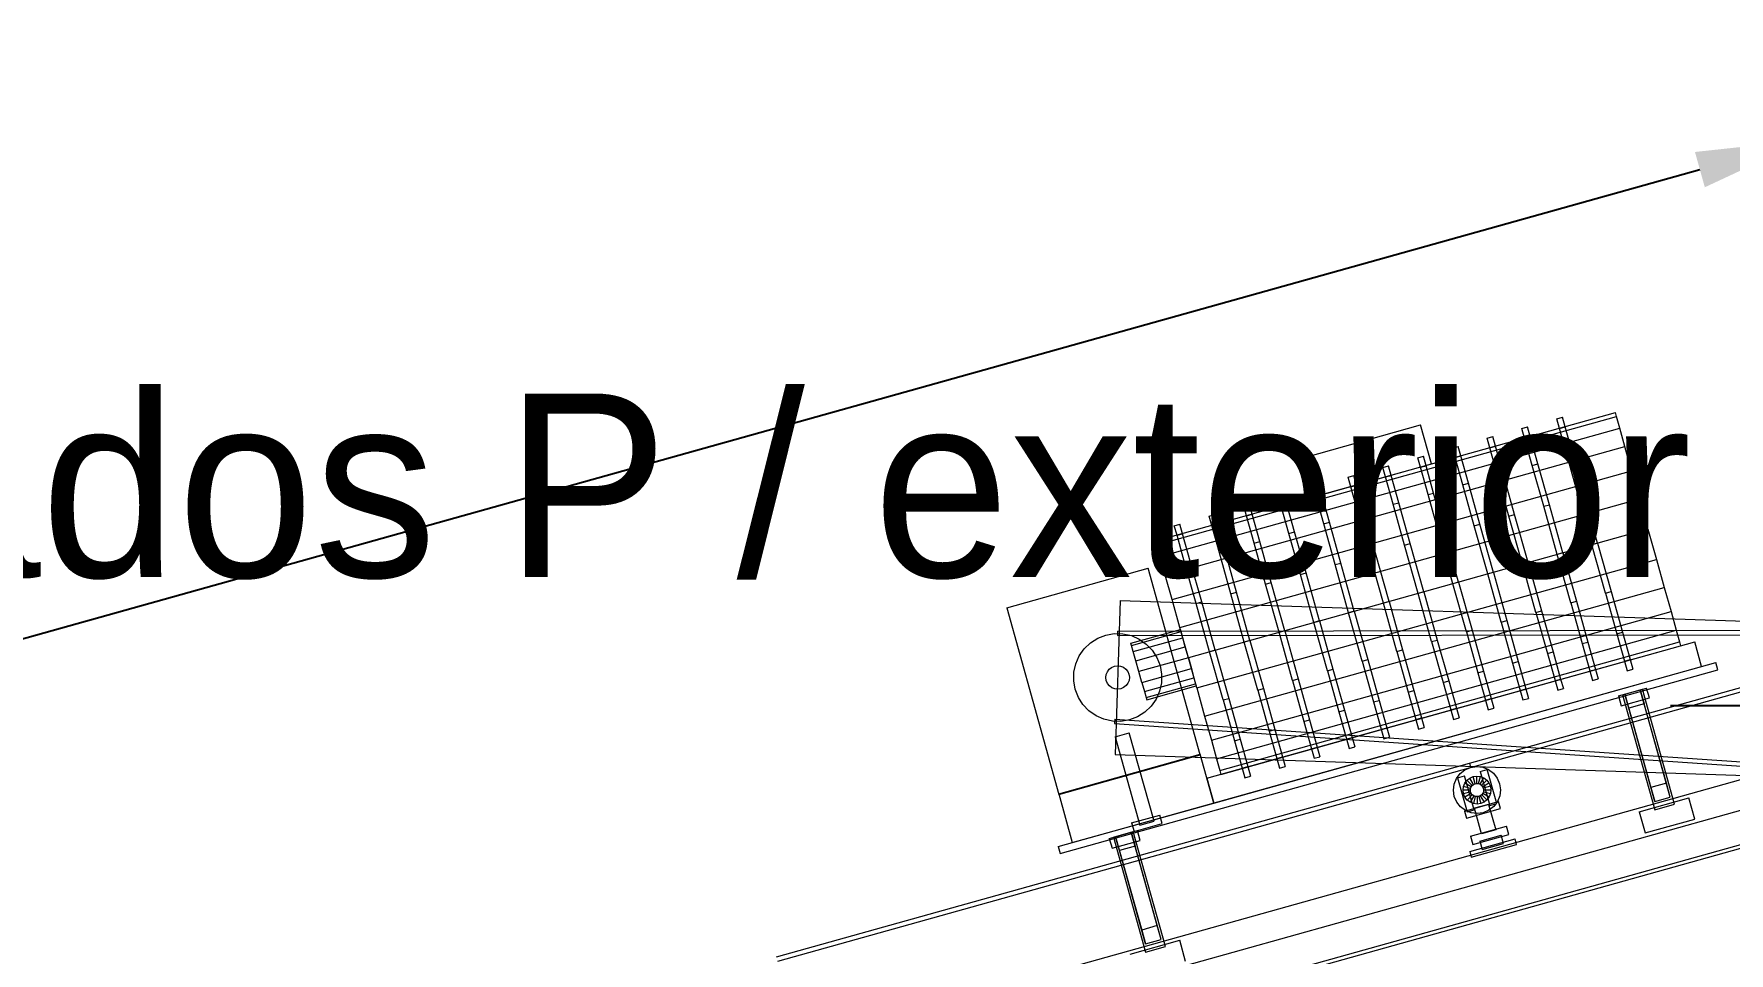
# Model space of a CAD drawing. Header units: millimetres. Extents: x -191664 to 191490, y -197311 to 10263.
# Drawn here: x 34288 to 36597, y 3163 to 4415 of the extents above; entities that cross this region are included whole.
import ezdxf

# ---------------------------------------------------------------- set-up
doc = ezdxf.new("R2010")
doc.units = ezdxf.units.MM
for name, color, linetype, lineweight in [('COTAS_P', 1, 'Continuous', 0), ('COTAS_R', 1, 'Continuous', 0), ('lateral_C03', 7, 'Continuous', 0), ('TEXTOS', 4, 'Continuous', 0)]:
    doc.layers.add(name, color=color, linetype=linetype, lineweight=lineweight)
doc.dimstyles.new('PLANTA_100', dxfattribs={"dimtxt": 250, "dimasz": 150, "dimexe": 150, "dimexo": 80, "dimgap": 100, "dimtad": 1, "dimtih": 1, "dimtoh": 1, "dimdec": 1, "dimdsep": 46, "dimcen": 0.09, "dimclrd": 1, "dimclre": 1, "dimclrt": 1, "dimadec": 0, "dimazin": 0, "dimtfac": 1, "dimtdec": 4, "dimtofl": 0, "dimtmove": 0, "dimatfit": 3, "dimfxl": 1, "dimtolj": 1, "dimtzin": 0, "dimarcsym": 0})

# ---------------------------------------------------------------- blocks, each defined once
blk = doc.blocks.new('*D9')
at = {"layer": 'COTAS_P', "color": 1, "lineweight": -2, "transparency": 16777216}
for p, q in [((36895.6, 3577), (36661.3, 4414.9)), ((27369.7, 1660.8), (36557.2, 4230)), ((27419.1, 927), (27184.8, 1764.9))]:
    blk.add_line(p, q, dxfattribs=at)
at = {"layer": 'COTAS_P', "color": 1, "transparency": 16777216}
for points in [[(36550.5, 4254.1), (36563.9, 4206), (36701.7, 4270.4)], [(27362.9, 1684.9), (27376.4, 1636.8), (27225.2, 1620.4)]]:
    blk.add_solid(points, dxfattribs=at)
at = {"layer": 'Defpoints', "color": 0, "transparency": 16777216}
for p in [(36701.7, 4270.4), (36917.1, 3500), (27440.7, 850)]:
    blk.add_point(p, dxfattribs=at)
blk = doc.blocks.new('*D29')
at = {"layer": 'COTAS_R', "color": 1, "lineweight": -2, "transparency": 16777216}
for p, q in [((36517.1, 3500), (36667.1, 3500)), ((36917, 3500), (36917.2, 3500)), ((36917.1, 3499.9), (36917.1, 3500.1))]:
    blk.add_line(p, q, dxfattribs=at)
at = {"layer": 'COTAS_R', "color": 1, "transparency": 16777216}
blk.add_solid([(36667.1, 3525), (36667.1, 3475), (36817.1, 3500)], dxfattribs=at)
at = {"layer": 'Defpoints', "color": 0, "transparency": 16777216}
for p in [(36817.1, 3500), (37017.1, 3500)]:
    blk.add_point(p, dxfattribs=at)

msp = doc.modelspace()

# ---------------------------------------------------------------- linework, layer by layer
at = {"layer": 'lateral_C03', "color": 147, "true_color": 0x1f7180}
for p, q in [((35816.04, 3724.26), (36442.03, 3899.31)), ((35817.56, 3718.84), (36443.54, 3893.89)), ((36020.32, 3838.49), (36176.82, 3882.25)), ((36191.63, 3829.29), (36176.82, 3882.25)), ((36314.88, 3877.46), (36322.58, 3879.61)), ((36326.24, 3866.55), (36322.58, 3879.61)), ((36362.23, 3890.7), (36369.93, 3892.85)), ((36365.88, 3877.64), (36362.23, 3890.7)), ((36365.88, 3877.64), (36373.59, 3879.79)), ((36373.59, 3879.79), (36369.93, 3892.85)), ((36383.99, 3842.59), (36373.59, 3879.79)), ((36443.54, 3893.89), (36442.03, 3899.31)), ((36447.98, 3878.02), (36443.54, 3893.89)), ((35821.99, 3702.97), (36447.98, 3878.02)), ((36267.53, 3864.22), (36275.23, 3866.37)), ((36271.18, 3851.15), (36267.53, 3864.22)), ((36278.89, 3853.31), (36275.23, 3866.37)), ((36318.53, 3864.39), (36314.88, 3877.46)), ((36318.53, 3864.39), (36326.24, 3866.55)), ((36328.94, 3827.19), (36318.53, 3864.39)), ((36336.64, 3829.35), (36326.24, 3866.55)), ((36376.29, 3840.43), (36365.88, 3877.64)), ((36455.04, 3852.77), (36447.98, 3878.02)), ((35829.06, 3677.71), (36455.04, 3852.77)), ((36020.32, 3838.49), (36035.14, 3785.52)), ((36172.83, 3837.73), (36180.53, 3839.89)), ((36176.48, 3824.67), (36172.83, 3837.73)), ((36184.19, 3826.83), (36180.53, 3839.89)), ((36220.18, 3850.98), (36227.88, 3853.13)), ((36223.83, 3837.91), (36220.18, 3850.98)), ((36223.83, 3837.91), (36231.54, 3840.07)), ((36234.24, 3800.71), (36223.83, 3837.91)), ((36231.54, 3840.07), (36227.88, 3853.13)), ((36241.94, 3802.87), (36231.54, 3840.07)), ((36271.18, 3851.15), (36278.89, 3853.31)), ((36281.59, 3813.95), (36271.18, 3851.15)), ((36289.29, 3816.11), (36278.89, 3853.31)), ((36376.29, 3840.43), (36383.99, 3842.59)), ((36391.86, 3784.76), (36376.29, 3840.43)), ((36399.56, 3786.91), (36383.99, 3842.59)), ((36464.24, 3819.86), (36455.04, 3852.77)), ((35838.26, 3644.8), (36464.24, 3819.86)), ((36035.14, 3785.52), (36191.63, 3829.29)), ((36078.13, 3811.25), (36085.83, 3813.41)), ((36081.78, 3798.19), (36078.13, 3811.25)), ((36089.49, 3800.34), (36085.83, 3813.41)), ((36125.48, 3824.49), (36133.18, 3826.65)), ((36129.13, 3811.43), (36125.48, 3824.49)), ((36129.13, 3811.43), (36136.84, 3813.58)), ((36139.53, 3774.23), (36129.13, 3811.43)), ((36136.84, 3813.58), (36133.18, 3826.65)), ((36147.24, 3776.38), (36136.84, 3813.58)), ((36176.48, 3824.67), (36184.19, 3826.83)), ((36186.89, 3787.47), (36176.48, 3824.67)), ((36194.59, 3789.62), (36184.19, 3826.83)), ((36281.59, 3813.95), (36289.29, 3816.11)), ((36297.15, 3758.28), (36281.59, 3813.95)), ((36304.86, 3760.43), (36289.29, 3816.11)), ((36328.94, 3827.19), (36336.64, 3829.35)), ((36344.5, 3771.52), (36328.94, 3827.19)), ((36352.21, 3773.67), (36336.64, 3829.35)), ((36474.96, 3781.53), (36464.24, 3819.86)), ((35983.43, 3784.77), (35991.13, 3786.93)), ((35994.79, 3773.86), (35991.13, 3786.93)), ((36030.78, 3798.01), (36038.48, 3800.17)), ((36034.43, 3784.95), (36030.78, 3798.01)), ((36034.43, 3784.95), (36042.14, 3787.1)), ((36042.14, 3787.1), (36038.48, 3800.17)), ((36052.54, 3749.9), (36042.14, 3787.1)), ((36081.78, 3798.19), (36089.49, 3800.34)), ((36092.18, 3760.99), (36081.78, 3798.19)), ((36099.89, 3763.14), (36089.49, 3800.34)), ((36186.89, 3787.47), (36194.59, 3789.62)), ((36202.45, 3731.79), (36186.89, 3787.47)), ((36210.16, 3733.95), (36194.59, 3789.62)), ((36234.24, 3800.71), (36241.94, 3802.87)), ((36249.8, 3745.03), (36234.24, 3800.71)), ((36257.51, 3747.19), (36241.94, 3802.87)), ((36391.86, 3784.76), (36399.56, 3786.91)), ((36417.92, 3721.24), (36399.56, 3786.91)), ((35848.98, 3606.48), (36474.96, 3781.53)), ((35936.08, 3771.53), (35943.78, 3773.68)), ((35939.73, 3758.47), (35936.08, 3771.53)), ((35947.44, 3760.62), (35943.78, 3773.68)), ((35987.08, 3771.71), (35983.43, 3784.77)), ((35987.08, 3771.71), (35994.79, 3773.86)), ((35997.48, 3734.51), (35987.08, 3771.71)), ((36005.19, 3736.66), (35994.79, 3773.86)), ((36044.83, 3747.75), (36034.43, 3784.95)), ((36139.53, 3774.23), (36147.24, 3776.38)), ((36155.1, 3718.55), (36139.53, 3774.23)), ((36162.81, 3720.71), (36147.24, 3776.38)), ((36344.5, 3771.52), (36352.21, 3773.67)), ((36362.87, 3705.84), (36344.5, 3771.52)), ((36370.57, 3708), (36352.21, 3773.67)), ((36410.22, 3719.08), (36391.86, 3784.76)), ((36486.46, 3740.4), (36474.96, 3781.53)), ((35841.38, 3745.05), (35849.08, 3747.2)), ((35845.03, 3731.98), (35841.38, 3745.05)), ((35852.74, 3734.14), (35849.08, 3747.2)), ((36486.46, 3740.4), (35860.48, 3565.35)), ((35888.73, 3758.29), (35896.43, 3760.44)), ((35892.38, 3745.23), (35888.73, 3758.29)), ((35892.38, 3745.23), (35900.09, 3747.38)), ((35902.78, 3708.02), (35892.38, 3745.23)), ((35900.09, 3747.38), (35896.43, 3760.44)), ((35910.49, 3710.18), (35900.09, 3747.38)), ((35939.73, 3758.47), (35947.44, 3760.62)), ((35950.13, 3721.26), (35939.73, 3758.47)), ((35957.84, 3723.42), (35947.44, 3760.62)), ((36044.83, 3747.75), (36052.54, 3749.9)), ((36060.4, 3692.07), (36044.83, 3747.75)), ((36068.11, 3694.22), (36052.54, 3749.9)), ((36092.18, 3760.99), (36099.89, 3763.14)), ((36107.75, 3705.31), (36092.18, 3760.99)), ((36115.46, 3707.47), (36099.89, 3763.14)), ((36249.8, 3745.03), (36257.51, 3747.19)), ((36268.17, 3679.36), (36249.8, 3745.03)), ((36275.87, 3681.51), (36257.51, 3747.19)), ((36297.15, 3758.28), (36304.86, 3760.43)), ((36315.52, 3692.6), (36297.15, 3758.28)), ((36323.22, 3694.76), (36304.86, 3760.43)), ((36486.46, 3740.4), (36497.96, 3699.28)), ((35817.56, 3718.84), (35816.04, 3724.26)), ((35821.99, 3702.97), (35817.56, 3718.84)), ((35845.03, 3731.98), (35852.74, 3734.14)), ((35855.43, 3694.78), (35845.03, 3731.98)), ((35863.14, 3696.94), (35852.74, 3734.14)), ((35950.13, 3721.26), (35957.84, 3723.42)), ((35965.7, 3665.59), (35950.13, 3721.26)), ((35973.41, 3667.74), (35957.84, 3723.42)), ((35997.48, 3734.51), (36005.19, 3736.66)), ((36013.05, 3678.83), (35997.48, 3734.51)), ((36020.76, 3680.98), (36005.19, 3736.66)), ((36155.1, 3718.55), (36162.81, 3720.71)), ((36173.47, 3652.88), (36155.1, 3718.55)), ((36181.17, 3655.03), (36162.81, 3720.71)), ((36202.45, 3731.79), (36210.16, 3733.95)), ((36220.82, 3666.12), (36202.45, 3731.79)), ((36228.52, 3668.27), (36210.16, 3733.95)), ((36417.92, 3721.24), (36410.22, 3719.08)), ((36428.59, 3653.41), (36410.22, 3719.08)), ((36417.92, 3721.24), (36436.29, 3655.56)), ((35829.06, 3677.71), (35821.99, 3702.97)), ((35855.43, 3694.78), (35863.14, 3696.94)), ((35871, 3639.11), (35855.43, 3694.78)), ((35878.71, 3641.26), (35863.14, 3696.94)), ((35871.98, 3524.22), (36497.96, 3699.28)), ((35902.78, 3708.02), (35910.49, 3710.18)), ((35918.35, 3652.35), (35902.78, 3708.02)), ((35926.06, 3654.5), (35910.49, 3710.18)), ((36060.4, 3692.07), (36068.11, 3694.22)), ((36086.47, 3628.55), (36068.11, 3694.22)), ((36107.75, 3705.31), (36115.46, 3707.47)), ((36126.12, 3639.64), (36107.75, 3705.31)), ((36133.82, 3641.79), (36115.46, 3707.47)), ((36323.22, 3694.76), (36315.52, 3692.6)), ((36323.22, 3694.76), (36341.59, 3629.08)), ((36370.57, 3708), (36362.87, 3705.84)), ((36381.24, 3640.17), (36362.87, 3705.84)), ((36370.57, 3708), (36388.94, 3642.32)), ((36497.96, 3699.28), (36508.68, 3660.95)), ((35613.06, 3633.23), (35805.67, 3687.09)), ((35876.76, 3432.84), (35805.67, 3687.09)), ((35838.26, 3644.8), (35829.06, 3677.71)), ((36013.05, 3678.83), (36020.76, 3680.98)), ((36031.42, 3613.15), (36013.05, 3678.83)), ((36039.12, 3615.31), (36020.76, 3680.98)), ((36078.77, 3626.4), (36060.4, 3692.07)), ((36275.87, 3681.51), (36268.17, 3679.36)), ((36286.54, 3613.69), (36268.17, 3679.36)), ((36275.87, 3681.51), (36294.24, 3615.84)), ((36333.89, 3626.93), (36315.52, 3692.6)), ((35882.7, 3485.9), (36508.68, 3660.95)), ((35918.35, 3652.35), (35926.06, 3654.5)), ((35936.72, 3586.67), (35918.35, 3652.35)), ((35944.42, 3588.83), (35926.06, 3654.5)), ((35965.7, 3665.59), (35973.41, 3667.74)), ((35984.07, 3599.91), (35965.7, 3665.59)), ((35991.77, 3602.07), (35973.41, 3667.74)), ((36181.17, 3655.03), (36173.47, 3652.88)), ((36191.83, 3587.2), (36173.47, 3652.88)), ((36181.17, 3655.03), (36199.54, 3589.36)), ((36228.52, 3668.27), (36220.82, 3666.12)), ((36239.19, 3600.44), (36220.82, 3666.12)), ((36228.52, 3668.27), (36246.89, 3602.6)), ((36428.59, 3653.41), (36436.29, 3655.56)), ((36428.59, 3653.41), (36444.16, 3597.73)), ((36436.29, 3655.56), (36451.86, 3599.89)), ((36508.68, 3660.95), (36517.88, 3628.04)), ((35613.06, 3633.23), (35684.15, 3378.98)), ((35848.98, 3606.48), (35838.26, 3644.8)), ((35871, 3639.11), (35878.71, 3641.26)), ((35889.37, 3573.43), (35871, 3639.11)), ((35897.07, 3575.59), (35878.71, 3641.26)), ((35891.9, 3452.99), (36517.88, 3628.04)), ((36086.47, 3628.55), (36078.77, 3626.4)), ((36097.13, 3560.72), (36078.77, 3626.4)), ((36086.47, 3628.55), (36104.84, 3562.88)), ((36133.82, 3641.79), (36126.12, 3639.64)), ((36144.48, 3573.96), (36126.12, 3639.64)), ((36133.82, 3641.79), (36152.19, 3576.12)), ((36333.89, 3626.93), (36341.59, 3629.08)), ((36333.89, 3626.93), (36349.45, 3571.25)), ((36341.59, 3629.08), (36357.16, 3573.4)), ((36381.24, 3640.17), (36388.94, 3642.32)), ((36381.24, 3640.17), (36396.8, 3584.49)), ((36388.94, 3642.32), (36404.51, 3586.65)), ((36517.88, 3628.04), (36524.94, 3602.79)), ((35860.48, 3565.35), (35848.98, 3606.48)), ((35898.96, 3427.74), (36524.94, 3602.79)), ((35991.77, 3602.07), (35984.07, 3599.91)), ((35991.77, 3602.07), (36010.14, 3536.39)), ((36039.12, 3615.31), (36031.42, 3613.15)), ((36049.78, 3547.48), (36031.42, 3613.15)), ((36039.12, 3615.31), (36057.49, 3549.63)), ((36239.19, 3600.44), (36246.89, 3602.6)), ((36246.89, 3602.6), (36262.46, 3546.92)), ((36286.54, 3613.69), (36294.24, 3615.84)), ((36286.54, 3613.69), (36302.1, 3558.01)), ((36294.24, 3615.84), (36309.81, 3560.16)), ((36524.94, 3602.79), (36529.38, 3586.91)), ((35903.4, 3411.86), (36529.38, 3586.91)), ((35904.91, 3406.45), (36530.9, 3581.5)), ((35944.42, 3588.83), (35936.72, 3586.67)), ((35955.08, 3521), (35936.72, 3586.67)), ((35944.42, 3588.83), (35962.79, 3523.15)), ((36002.43, 3534.24), (35984.07, 3599.91)), ((36191.83, 3587.2), (36199.54, 3589.36)), ((36191.83, 3587.2), (36207.4, 3531.53)), ((36199.54, 3589.36), (36215.11, 3533.68)), ((36239.19, 3600.44), (36254.75, 3544.77)), ((36396.8, 3584.49), (36404.51, 3586.65)), ((36396.8, 3584.49), (36407.21, 3547.29)), ((36404.51, 3586.65), (36414.91, 3549.44)), ((36444.16, 3597.73), (36451.86, 3599.89)), ((36444.16, 3597.73), (36454.56, 3560.53)), ((36451.86, 3599.89), (36462.26, 3562.68)), ((36529.38, 3586.91), (36530.9, 3581.5)), ((35871.98, 3524.22), (35860.48, 3565.35)), ((35897.07, 3575.59), (35889.37, 3573.43)), ((35907.73, 3507.76), (35889.37, 3573.43)), ((35897.07, 3575.59), (35915.44, 3509.91)), ((36097.13, 3560.72), (36104.84, 3562.88)), ((36097.13, 3560.72), (36112.7, 3505.04)), ((36104.84, 3562.88), (36120.41, 3507.2)), ((36144.48, 3573.96), (36152.19, 3576.12)), ((36144.48, 3573.96), (36160.05, 3518.29)), ((36152.19, 3576.12), (36167.76, 3520.44)), ((36302.1, 3558.01), (36309.81, 3560.16)), ((36302.1, 3558.01), (36312.51, 3520.81)), ((36309.81, 3560.16), (36320.21, 3522.96)), ((36349.45, 3571.25), (36357.16, 3573.4)), ((36349.45, 3571.25), (36359.86, 3534.05)), ((36357.16, 3573.4), (36367.56, 3536.2)), ((36454.56, 3560.53), (36462.26, 3562.68)), ((36454.56, 3560.53), (36458.21, 3547.47)), ((36462.26, 3562.68), (36465.92, 3549.62)), ((36002.43, 3534.24), (36010.14, 3536.39)), ((36002.43, 3534.24), (36018, 3478.56)), ((36010.14, 3536.39), (36025.71, 3480.72)), ((36049.78, 3547.48), (36057.49, 3549.63)), ((36049.78, 3547.48), (36065.35, 3491.8)), ((36057.49, 3549.63), (36073.06, 3493.96)), ((36207.4, 3531.53), (36215.11, 3533.68)), ((36215.11, 3533.68), (36225.51, 3496.48)), ((36254.75, 3544.77), (36262.46, 3546.92)), ((36254.75, 3544.77), (36265.16, 3507.57)), ((36262.46, 3546.92), (36272.86, 3509.72)), ((36359.86, 3534.05), (36367.56, 3536.2)), ((36359.86, 3534.05), (36363.51, 3520.98)), ((36367.56, 3536.2), (36371.22, 3523.14)), ((36407.21, 3547.29), (36414.91, 3549.44)), ((36407.21, 3547.29), (36410.86, 3534.23)), ((36410.86, 3534.23), (36418.57, 3536.38)), ((36414.91, 3549.44), (36418.57, 3536.38)), ((36458.21, 3547.47), (36465.92, 3549.62)), ((35871.98, 3524.22), (35882.7, 3485.9)), ((35907.73, 3507.76), (35915.44, 3509.91)), ((35915.44, 3509.91), (35931.01, 3454.24)), ((35955.08, 3521), (35962.79, 3523.15)), ((35955.08, 3521), (35970.65, 3465.32)), ((35962.79, 3523.15), (35978.36, 3467.48)), ((36160.05, 3518.29), (36167.76, 3520.44)), ((36160.05, 3518.29), (36170.46, 3481.08)), ((36167.76, 3520.44), (36178.16, 3483.24)), ((36207.4, 3531.53), (36217.81, 3494.32)), ((36265.16, 3507.57), (36272.86, 3509.72)), ((36272.86, 3509.72), (36276.52, 3496.66)), ((36312.51, 3520.81), (36320.21, 3522.96)), ((36312.51, 3520.81), (36316.16, 3507.74)), ((36316.16, 3507.74), (36323.87, 3509.9)), ((36320.21, 3522.96), (36323.87, 3509.9)), ((36363.51, 3520.98), (36371.22, 3523.14)), ((35907.73, 3507.76), (35923.3, 3452.08)), ((36065.35, 3491.8), (36073.06, 3493.96)), ((36065.35, 3491.8), (36075.76, 3454.6)), ((36073.06, 3493.96), (36083.46, 3456.76)), ((36112.7, 3505.04), (36120.41, 3507.2)), ((36112.7, 3505.04), (36123.11, 3467.84)), ((36120.41, 3507.2), (36130.81, 3470)), ((36217.81, 3494.32), (36225.51, 3496.48)), ((36217.81, 3494.32), (36221.46, 3481.26)), ((36225.51, 3496.48), (36229.16, 3483.42)), ((36265.16, 3507.57), (36268.81, 3494.5)), ((36268.81, 3494.5), (36276.52, 3496.66)), ((35882.7, 3485.9), (35891.9, 3452.99)), ((35970.65, 3465.32), (35978.36, 3467.48)), ((35970.65, 3465.32), (35981.06, 3428.12)), ((35978.36, 3467.48), (35988.76, 3430.27)), ((36018, 3478.56), (36025.71, 3480.72)), ((36018, 3478.56), (36028.41, 3441.36)), ((36025.71, 3480.72), (36036.11, 3443.52)), ((36123.11, 3467.84), (36130.81, 3470)), ((36123.11, 3467.84), (36126.76, 3454.78)), ((36130.81, 3470), (36134.46, 3456.93)), ((36170.46, 3481.08), (36178.16, 3483.24)), ((36170.46, 3481.08), (36174.11, 3468.02)), ((36174.11, 3468.02), (36181.81, 3470.17)), ((36178.16, 3483.24), (36181.81, 3470.17)), ((36221.46, 3481.26), (36229.16, 3483.42)), ((35891.9, 3452.99), (35898.96, 3427.74)), ((35923.3, 3452.08), (35931.01, 3454.24)), ((35923.3, 3452.08), (35933.71, 3414.88)), ((35931.01, 3454.24), (35941.41, 3417.03)), ((36028.41, 3441.36), (36036.11, 3443.52)), ((36028.41, 3441.36), (36032.06, 3428.3)), ((36036.11, 3443.52), (36039.76, 3430.45)), ((36075.76, 3454.6), (36083.46, 3456.76)), ((36075.76, 3454.6), (36079.41, 3441.54)), ((36079.41, 3441.54), (36087.11, 3443.69)), ((36083.46, 3456.76), (36087.11, 3443.69)), ((36126.76, 3454.78), (36134.46, 3456.93)), ((35684.15, 3378.98), (35876.76, 3432.84)), ((35898.96, 3427.74), (35903.4, 3411.86)), ((35981.06, 3428.12), (35988.76, 3430.27)), ((35981.06, 3428.12), (35984.71, 3415.06)), ((35984.71, 3415.06), (35992.41, 3417.21)), ((35988.76, 3430.27), (35992.41, 3417.21)), ((36032.06, 3428.3), (36039.76, 3430.45)), ((35903.4, 3411.86), (35904.91, 3406.45)), ((35933.71, 3414.88), (35941.41, 3417.03)), ((35933.71, 3414.88), (35937.36, 3401.82)), ((35937.36, 3401.82), (35945.06, 3403.97)), ((35941.41, 3417.03), (35945.06, 3403.97))]:
    msp.add_line(p, q, dxfattribs=at)
at = {"layer": 'lateral_C03', "color": 33, "true_color": 0xb6a256}
for p, q in [((35767.67, 3643.36), (35760.67, 3433.48)), ((35767.67, 3643.36), (36920.61, 3604.94)), ((35760.67, 3433.48), (36913.62, 3395.06))]:
    msp.add_line(p, q, dxfattribs=at)
at = {"layer": 'lateral_C03', "color": 9, "true_color": 0xbac6cb}
for p, q in [((35764.09, 3601.42), (36916.97, 3603)), ((35718.63, 3577.49), (35727.13, 3585.62)), ((35727.13, 3585.62), (35737.05, 3591.94)), ((35737.05, 3591.94), (35748.01, 3596.2)), ((35748.01, 3596.2), (35759.6, 3598.25)), ((35759.6, 3598.25), (35771.36, 3597.99)), ((35764.09, 3601.42), (35764.09, 3595.42)), ((35764.09, 3595.42), (36916.98, 3597)), ((35771.36, 3597.99), (35782.84, 3595.44)), ((35782.84, 3595.44), (35793.6, 3590.71)), ((35793.6, 3590.71), (35803.24, 3583.96)), ((35803.24, 3583.96), (35811.37, 3575.46)), ((35704.6, 3545.61), (35707.15, 3557.09)), ((35707.15, 3557.09), (35711.89, 3567.85)), ((35711.89, 3567.85), (35718.63, 3577.49)), ((35811.37, 3575.46), (35817.69, 3565.54)), ((35817.69, 3565.54), (35821.96, 3554.58)), ((35704.35, 3533.85), (35704.6, 3545.61)), ((35706.39, 3522.26), (35704.35, 3533.85)), ((35748.17, 3538.25), (35748.67, 3542.39)), ((35748.76, 3534.11), (35748.17, 3538.25)), ((35748.67, 3542.39), (35750.23, 3546.27)), ((35750.4, 3530.27), (35748.76, 3534.11)), ((35750.23, 3546.27), (35752.74, 3549.61)), ((35752.74, 3549.61), (35756.02, 3552.19)), ((35756.02, 3552.19), (35759.86, 3553.83)), ((35759.86, 3553.83), (35764, 3554.42)), ((35764, 3554.42), (35768.14, 3553.92)), ((35768.14, 3553.92), (35772.02, 3552.36)), ((35772.02, 3552.36), (35775.36, 3549.86)), ((35775.36, 3549.86), (35777.94, 3546.57)), ((35777.94, 3546.57), (35779.58, 3542.73)), ((35779.67, 3534.45), (35778.11, 3530.57)), ((35779.58, 3542.73), (35780.17, 3538.6)), ((35780.17, 3538.6), (35779.67, 3534.45)), ((35821.96, 3554.58), (35824, 3543)), ((35824, 3543), (35823.74, 3531.24)), ((35710.65, 3511.3), (35706.39, 3522.26)), ((35716.97, 3501.38), (35710.65, 3511.3)), ((35752.98, 3526.99), (35750.4, 3530.27)), ((35756.32, 3524.48), (35752.98, 3526.99)), ((35760.2, 3522.92), (35756.32, 3524.48)), ((35764.35, 3522.42), (35760.2, 3522.92)), ((35768.48, 3523.01), (35764.35, 3522.42)), ((35772.32, 3524.65), (35768.48, 3523.01)), ((35775.61, 3527.23), (35772.32, 3524.65)), ((35778.11, 3530.57), (35775.61, 3527.23)), ((35821.19, 3519.75), (35816.46, 3508.99)), ((35823.74, 3531.24), (35821.19, 3519.75)), ((35725.1, 3492.88), (35716.97, 3501.38)), ((35734.74, 3486.14), (35725.1, 3492.88)), ((35801.21, 3491.22), (35791.29, 3484.9)), ((35809.71, 3499.35), (35801.21, 3491.22)), ((35816.46, 3508.99), (35809.71, 3499.35)), ((35745.5, 3481.4), (35734.74, 3486.14)), ((35756.99, 3478.85), (35745.5, 3481.4)), ((35768.75, 3478.6), (35756.99, 3478.85)), ((35760.3, 3481.55), (35759.89, 3475.57)), ((35759.89, 3475.57), (36910.12, 3397.24)), ((35760.3, 3481.55), (36910.53, 3403.22)), ((35780.33, 3480.64), (35768.75, 3478.6)), ((35791.29, 3484.9), (35780.33, 3480.64)), ((36251.13, 3393.72), (36253.46, 3394.05)), ((36253.46, 3394.05), (36255.79, 3393.77)), ((36244.56, 3384.95), (36244.84, 3387.29)), ((36244.89, 3382.63), (36244.56, 3384.95)), ((36244.84, 3387.29), (36245.71, 3389.47)), ((36245.81, 3380.47), (36244.89, 3382.63)), ((36245.71, 3389.47), (36247.12, 3391.35)), ((36247.26, 3378.62), (36245.81, 3380.47)), ((36247.12, 3391.35), (36248.97, 3392.8)), ((36249.14, 3377.21), (36247.26, 3378.62)), ((36248.97, 3392.8), (36251.13, 3393.72)), ((36251.32, 3376.33), (36249.14, 3377.21)), ((36253.65, 3376.05), (36251.32, 3376.33)), ((36255.98, 3376.38), (36253.65, 3376.05)), ((36255.79, 3393.77), (36257.97, 3392.89)), ((36258.14, 3377.31), (36255.98, 3376.38)), ((36257.97, 3392.89), (36259.85, 3391.48)), ((36259.99, 3378.76), (36258.14, 3377.31)), ((36259.85, 3391.48), (36261.3, 3389.64)), ((36261.4, 3380.64), (36259.99, 3378.76)), ((36261.3, 3389.64), (36262.22, 3387.47)), ((36262.27, 3382.82), (36261.4, 3380.64)), ((36262.22, 3387.47), (36262.56, 3385.15)), ((36262.56, 3385.15), (36262.27, 3382.82))]:
    msp.add_line(p, q, dxfattribs=at)
at = {"layer": 'lateral_C03', "color": 43, "true_color": 0xd6b34e}
for p, q in [((35782.29, 3585.02), (35849.7, 3603.87)), ((35850.52, 3600.94), (35849.7, 3603.87)), ((35783.11, 3582.09), (35782.29, 3585.02)), ((35783.11, 3582.09), (35850.52, 3600.94)), ((35785.45, 3573.74), (35783.11, 3582.09)), ((35785.45, 3573.74), (35852.86, 3592.59)), ((35788.94, 3561.24), (35856.35, 3580.09)), ((35852.86, 3592.59), (35850.52, 3600.94)), ((35856.35, 3580.09), (35852.86, 3592.59)), ((35860.48, 3565.35), (35856.35, 3580.09)), ((35788.94, 3561.24), (35785.45, 3573.74)), ((35793.06, 3546.5), (35788.94, 3561.24)), ((35860.48, 3565.35), (35793.06, 3546.5)), ((35860.48, 3565.35), (35864.6, 3550.61)), ((35797.19, 3531.76), (35793.06, 3546.5)), ((35797.19, 3531.76), (35864.6, 3550.61)), ((35800.68, 3519.26), (35868.09, 3538.11)), ((35864.6, 3550.61), (35868.09, 3538.11)), ((35868.09, 3538.11), (35870.43, 3529.76)), ((35797.19, 3531.76), (35800.68, 3519.26)), ((35800.68, 3519.26), (35803.02, 3510.91)), ((35803.02, 3510.91), (35870.43, 3529.76)), ((35803.02, 3510.91), (35803.84, 3507.98)), ((35803.84, 3507.98), (35871.25, 3526.83)), ((35870.43, 3529.76), (35871.25, 3526.83))]:
    msp.add_line(p, q, dxfattribs=at)
at = {"layer": 'lateral_C03', "color": 139, "true_color": 0x345e4e}
for p, q in [((36243.32, 3421.65), (36888.57, 3602.08)), ((36244.94, 3415.87), (36890.18, 3596.31)), ((35299.53, 3157.72), (36243.32, 3421.65)), ((36243.32, 3421.65), (36244.94, 3415.87)), ((35301.15, 3151.95), (36244.94, 3415.87))]:
    msp.add_line(p, q, dxfattribs=at)
at = {"layer": 'lateral_C03', "color": 139, "true_color": 0x354b57}
for p, q in [((35885.65, 3401.06), (36550.16, 3586.89)), ((36559.59, 3553.18), (36550.16, 3586.89)), ((35683.21, 3308.11), (36578.85, 3558.56)), ((36581.54, 3548.93), (36578.85, 3558.56)), ((35685.9, 3298.48), (36581.54, 3548.93)), ((35895.08, 3367.36), (36559.59, 3553.18)), ((36446.17, 3513.16), (36484.7, 3523.93)), ((36446.17, 3513.16), (36449.94, 3499.67)), ((36449.94, 3499.67), (36488.47, 3510.45)), ((36451.95, 3514.77), (36478.92, 3522.31)), ((36451.95, 3514.77), (36495.71, 3358.28)), ((36454.88, 3515.45), (36476.06, 3521.37)), ((36460.19, 3496.45), (36454.88, 3515.45)), ((36454.88, 3515.45), (36490.43, 3388.33)), ((36476.06, 3521.37), (36481.38, 3502.38)), ((36511.61, 3394.25), (36476.06, 3521.37)), ((36522.68, 3365.82), (36478.92, 3522.31)), ((36488.47, 3510.45), (36484.7, 3523.93)), ((36481.38, 3502.38), (36460.19, 3496.45)), ((36495.74, 3369.33), (36460.19, 3496.45)), ((36516.93, 3375.25), (36481.38, 3502.38)), ((35760.83, 3457.53), (35780.09, 3462.92)), ((35760.83, 3457.53), (35794.5, 3337.15)), ((35813.76, 3342.54), (35780.09, 3462.92)), ((35534.36, 3097.75), (36690.02, 3420.92)), ((35683.88, 3379.94), (35876.5, 3433.81)), ((35895.08, 3367.36), (35876.5, 3433.81)), ((35885.65, 3401.06), (35895.08, 3367.36)), ((36227.14, 3401.55), (36236.77, 3404.24)), ((36227.14, 3401.55), (36240.07, 3355.32)), ((36249.7, 3358.01), (36236.77, 3404.24)), ((36257.96, 3410.16), (36267.59, 3412.86)), ((36257.96, 3410.16), (36270.88, 3363.94)), ((36280.51, 3366.63), (36267.59, 3412.86)), ((36511.61, 3394.25), (36490.43, 3388.33)), ((36516.93, 3375.25), (36511.61, 3394.25)), ((35545.13, 3059.23), (36700.79, 3382.4)), ((35683.88, 3379.94), (35702.47, 3313.49)), ((36474.68, 3355.51), (36542.1, 3374.36)), ((36490.43, 3388.33), (36495.74, 3369.33)), ((36495.74, 3369.33), (36516.93, 3375.25)), ((36550.18, 3345.47), (36542.1, 3374.36)), ((35702.47, 3313.49), (35895.08, 3367.36)), ((35783.25, 3340.24), (35821.77, 3351.01)), ((35825, 3339.45), (35821.77, 3351.01)), ((36236.64, 3356.44), (36282.86, 3369.36)), ((36236.64, 3356.44), (36239.33, 3346.81)), ((36239.33, 3346.81), (36285.56, 3359.73)), ((36240.07, 3355.32), (36249.7, 3358.01)), ((36269.38, 3365.59), (36250.12, 3360.21)), ((36259.82, 3325.54), (36250.12, 3360.21)), ((36269.38, 3365.59), (36279.08, 3330.92)), ((36270.88, 3363.94), (36280.51, 3366.63)), ((36285.56, 3359.73), (36282.86, 3369.36)), ((36474.68, 3355.51), (36482.76, 3326.62)), ((36495.71, 3358.28), (36522.68, 3365.82)), ((35752.77, 3319.25), (35791.3, 3330.03)), ((35758.55, 3320.87), (35785.52, 3328.41)), ((35761.48, 3321.55), (35782.67, 3327.47)), ((35782.67, 3327.47), (35787.98, 3308.47)), ((35818.21, 3200.35), (35782.67, 3327.47)), ((35783.25, 3340.24), (35786.48, 3328.68)), ((35829.28, 3171.91), (35785.52, 3328.41)), ((35786.48, 3328.68), (35825, 3339.45)), ((35795.07, 3316.54), (35791.3, 3330.03)), ((35794.5, 3337.15), (35813.76, 3342.54)), ((36244.72, 3322.35), (36293.64, 3336.03)), ((36279.08, 3330.92), (36259.82, 3325.54)), ((36296.87, 3324.48), (36293.64, 3336.03)), ((36482.76, 3326.62), (36550.18, 3345.47)), ((35683.21, 3308.11), (35685.9, 3298.48)), ((35752.77, 3319.25), (35756.54, 3305.77)), ((35756.54, 3305.77), (35795.07, 3316.54)), ((35758.55, 3320.87), (35802.32, 3164.37)), ((35766.79, 3302.55), (35761.48, 3321.55)), ((35761.48, 3321.55), (35797.03, 3194.42)), ((35787.98, 3308.47), (35766.79, 3302.55)), ((35802.34, 3175.42), (35766.79, 3302.55)), ((35823.53, 3181.35), (35787.98, 3308.47)), ((36243.75, 3301.31), (36305.38, 3318.55)), ((36244.72, 3322.35), (36247.95, 3310.8)), ((36245.9, 3293.61), (36307.54, 3310.85)), ((36247.95, 3310.8), (36296.87, 3324.48)), ((36257.42, 3315.52), (36286.32, 3323.6)), ((36257.42, 3315.52), (36260.66, 3303.97)), ((36260.66, 3303.97), (36289.55, 3312.05)), ((36289.55, 3312.05), (36286.32, 3323.6)), ((36307.54, 3310.85), (36305.38, 3318.55)), ((36243.75, 3301.31), (36245.9, 3293.61)), ((35818.21, 3200.35), (35797.03, 3194.42)), ((35797.03, 3194.42), (35802.34, 3175.42)), ((35823.53, 3181.35), (35818.21, 3200.35)), ((35781.28, 3161.61), (35848.7, 3180.46)), ((35802.32, 3164.37), (35829.28, 3171.91)), ((35802.34, 3175.42), (35823.53, 3181.35)), ((35856.78, 3151.57), (35848.7, 3180.46))]:
    msp.add_line(p, q, dxfattribs=at)
at = {"layer": 'lateral_C03', "color": 252, "true_color": 0x83939a}
for p, q in [((36244.94, 3415.87), (36253.21, 3417.05)), ((36253.21, 3417.05), (36261.5, 3416.05)), ((36222.56, 3393), (36225.67, 3400.75)), ((36225.67, 3400.75), (36230.68, 3407.43)), ((36230.68, 3407.43), (36237.26, 3412.59)), ((36237.26, 3412.59), (36244.94, 3415.87)), ((36261.5, 3416.05), (36269.25, 3412.94)), ((36269.25, 3412.94), (36275.94, 3407.92)), ((36275.94, 3407.92), (36281.09, 3401.35)), ((36281.09, 3401.35), (36284.37, 3393.67)), ((36221.56, 3384.7), (36222.56, 3393)), ((36222.74, 3376.43), (36221.56, 3384.7)), ((36226.02, 3368.75), (36222.74, 3376.43)), ((36284.55, 3377.11), (36281.44, 3369.35)), ((36284.37, 3393.67), (36285.55, 3385.4)), ((36285.55, 3385.4), (36284.55, 3377.11)), ((36231.18, 3362.18), (36226.02, 3368.75)), ((36237.86, 3357.17), (36231.18, 3362.18)), ((36245.61, 3354.05), (36237.86, 3357.17)), ((36253.9, 3353.05), (36245.61, 3354.05)), ((36262.17, 3354.23), (36253.9, 3353.05)), ((36269.86, 3357.51), (36262.17, 3354.23)), ((36276.43, 3362.67), (36269.86, 3357.51)), ((36281.44, 3369.35), (36276.43, 3362.67))]:
    msp.add_line(p, q, dxfattribs=at)
at = {"layer": 'lateral_C03', "color": 251, "true_color": 0x586d65}
for p, q in [((27467.6, 753.69), (36944.05, 3403.69)), ((27468.94, 748.88), (36945.39, 3398.88))]:
    msp.add_line(p, q, dxfattribs=at)
at = {"layer": 'lateral_C03', "color": 155, "true_color": 0x617580}
for p, q in [((36235.15, 3389.77), (36237, 3394.37)), ((36237, 3394.37), (36239.98, 3398.34)), ((36245.71, 3389.47), (36237, 3394.37)), ((36239.98, 3398.34), (36243.88, 3401.4)), ((36247.12, 3391.35), (36239.98, 3398.34)), ((36243.88, 3401.4), (36248.44, 3403.35)), ((36248.97, 3392.8), (36243.88, 3401.4)), ((36248.44, 3403.35), (36253.35, 3404.05)), ((36251.13, 3393.72), (36248.44, 3403.35)), ((36253.46, 3394.05), (36253.35, 3404.05)), ((36253.35, 3404.05), (36258.27, 3403.46)), ((36255.79, 3393.77), (36258.27, 3403.46)), ((36257.97, 3392.89), (36262.88, 3401.61)), ((36258.27, 3403.46), (36262.88, 3401.61)), ((36259.85, 3391.48), (36266.84, 3398.63)), ((36261.3, 3389.64), (36269.91, 3394.73)), ((36262.88, 3401.61), (36266.84, 3398.63)), ((36266.84, 3398.63), (36269.91, 3394.73)), ((36269.91, 3394.73), (36271.85, 3390.17)), ((36234.56, 3384.84), (36235.15, 3389.77)), ((36244.56, 3384.95), (36234.56, 3384.84)), ((36235.26, 3379.93), (36234.56, 3384.84)), ((36244.84, 3387.29), (36235.15, 3389.77)), ((36244.89, 3382.63), (36235.26, 3379.93)), ((36237.21, 3375.37), (36235.26, 3379.93)), ((36245.81, 3380.47), (36237.21, 3375.37)), ((36240.27, 3371.47), (36237.21, 3375.37)), ((36247.26, 3378.62), (36240.27, 3371.47)), ((36244.24, 3368.49), (36240.27, 3371.47)), ((36249.14, 3377.21), (36244.24, 3368.49)), ((36251.32, 3376.33), (36248.84, 3366.65)), ((36253.65, 3376.05), (36253.76, 3366.05)), ((36255.98, 3376.38), (36258.67, 3366.75)), ((36258.14, 3377.31), (36263.24, 3368.7)), ((36259.99, 3378.76), (36267.14, 3371.76)), ((36261.4, 3380.64), (36270.11, 3375.73)), ((36271.85, 3390.17), (36262.22, 3387.47)), ((36262.27, 3382.82), (36271.96, 3380.33)), ((36262.56, 3385.15), (36272.56, 3385.26)), ((36267.14, 3371.76), (36263.24, 3368.7)), ((36270.11, 3375.73), (36267.14, 3371.76)), ((36271.96, 3380.33), (36270.11, 3375.73)), ((36271.85, 3390.17), (36272.56, 3385.26)), ((36272.56, 3385.26), (36271.96, 3380.33)), ((36248.84, 3366.65), (36244.24, 3368.49)), ((36253.76, 3366.05), (36248.84, 3366.65)), ((36258.67, 3366.75), (36253.76, 3366.05)), ((36263.24, 3368.7), (36258.67, 3366.75))]:
    msp.add_line(p, q, dxfattribs=at)

# ---------------------------------------------------------------- texts
at = {"layer": 'TEXTOS'}
msp.add_text('C03 / 15.6 grados P / exterior 10040.0 P', height=250, dxfattribs=at).set_placement((32178.89, 3675))

# ---------------------------------------------------------------- dimensions: what is measured, and where the dimension line sits
at = {"layer": 'COTAS_P'}
dim = msp.add_aligned_dim(p1=(27440.67, 850), p2=(36917.12, 3500), distance=800, text='<> P', dimstyle='PLANTA_100', dxfattribs=at)
dim.commit()
dim.dimension.update_dxf_attribs({"geometry": '*D9', "text_midpoint": (31963.44, 2945.44)})
at = {"layer": 'COTAS_R'}
dim = msp.add_diameter_dim_2p(p1=(37017.12, 3500), p2=(36817.12, 3500), text='<> R', dimstyle='PLANTA_100', dxfattribs=at)
dim.commit()
dim.dimension.update_dxf_attribs({"geometry": '*D29', "text_midpoint": (36517.12, 3500)})

doc.saveas('drawing.dxf')
